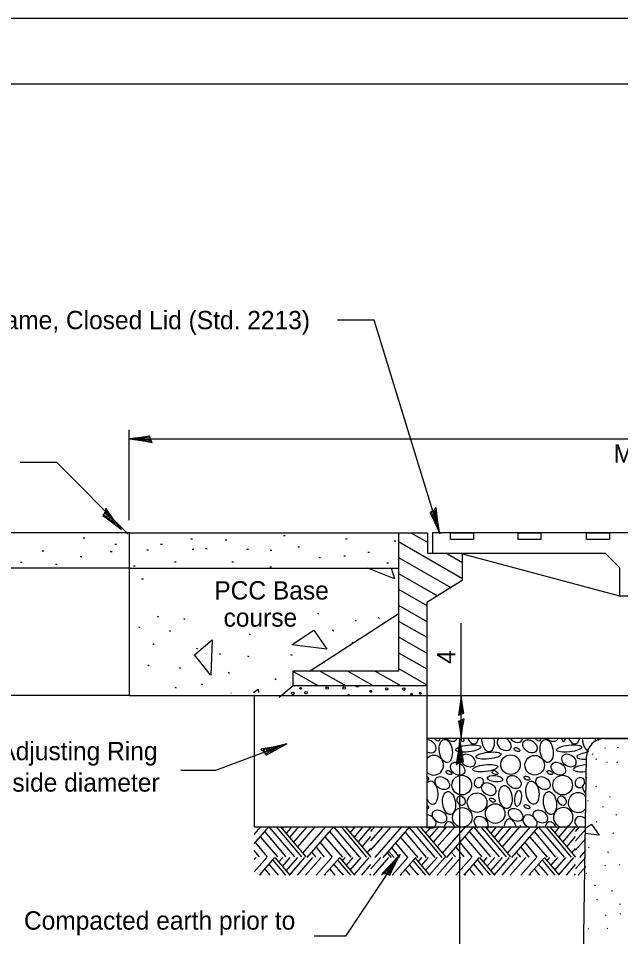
# Model space of a CAD drawing. Extents: x 0 to 2.83, y 0 to 1.83.
# Drawn here: x 0.596 to 0.979, y 1.249 to 1.833 of the extents above; entities that cross this region are included whole.
import ezdxf

# ---------------------------------------------------------------- set-up
doc = ezdxf.new("R2010")
doc.units = 0
for name, color, linetype in [('RD_Pr_Roadway_Dimensions', 7, 'Continuous'), ('RD_Pr_Roadway_Notes', 7, 'Continuous'), ('SH_General_Details', 7, 'Continuous'), ('SH_Printer_Plotting_Border', 7, 'Continuous')]:
    doc.layers.add(name, color=color, linetype=linetype)

msp = doc.modelspace()

# ---------------------------------------------------------------- linework, layer by layer
at = {"layer": 'RD_Pr_Roadway_Dimensions'}
for p, q in [((0.66675, 1.51404), (0.66675, 1.57157)), ((0.66696, 1.56573), (1.3931, 1.56573)), ((0.87802, 1.3752), (0.87802, 1.44853)), ((0.87716, 1.03156), (0.87716, 1.37528)), ((0.87716, 1.35195), (0.87716, 1.37528))]:
    msp.add_line(p, q, dxfattribs=at)
msp.add_lwpolyline([(0.68035, 1.56554), (0.6799, 1.56753), (0.67425, 1.56667), (0.66696, 1.56573), (0.67473, 1.56467), (0.68155, 1.56347), (0.68035, 1.56554), (0.67975, 1.56686), (0.67186, 1.56572), (0.68049, 1.56421), (0.67921, 1.56591), (0.67559, 1.56568), (0.67907, 1.56514)], dxfattribs=at)
at = {"layer": 'RD_Pr_Roadway_Notes'}
for p, q in [((0.82264, 1.64127), (0.79931, 1.64127)), ((0.86442, 1.50542), (0.82264, 1.64127)), ((0.62072, 1.55071), (0.59739, 1.55071)), ((0.66598, 1.50542), (0.62072, 1.55071)), ((0.76707, 1.37171), (0.72168, 1.35476)), ((0.72168, 1.35476), (0.69964, 1.35476)), ((0.83918, 1.30164), (0.80436, 1.24939)), ((0.80436, 1.24939), (0.78451, 1.24939))]:
    msp.add_line(p, q, dxfattribs=at)
for points in [[(0.65129, 1.51904), (0.65004, 1.51706), (0.6553, 1.51319), (0.66195, 1.50806), (0.65653, 1.5152), (0.65199, 1.52167), (0.65129, 1.51904), (0.65071, 1.51748), (0.658, 1.51202), (0.65225, 1.52022), (0.65191, 1.51781), (0.65503, 1.51507), (0.65264, 1.51832)], [(0.86013, 1.52011), (0.8581, 1.51895), (0.86095, 1.51306), (0.86442, 1.50542), (0.86297, 1.51427), (0.86199, 1.52211), (0.86013, 1.52011), (0.85889, 1.51901), (0.86278, 1.51077), (0.86154, 1.52071), (0.86011, 1.51874), (0.86158, 1.51486), (0.86099, 1.51885)], [(0.75266, 1.36656), (0.75394, 1.36461), (0.75965, 1.36779), (0.76707, 1.37171), (0.75833, 1.36974), (0.75055, 1.3683), (0.75266, 1.36656), (0.75383, 1.36539), (0.76182, 1.36976), (0.75198, 1.36793), (0.75403, 1.36662), (0.75782, 1.36832), (0.75387, 1.3675)], [(0.83051, 1.28903), (0.83269, 1.28819), (0.83546, 1.29412), (0.83918, 1.30164), (0.83324, 1.29493), (0.82779, 1.2892), (0.83051, 1.28903), (0.83214, 1.28876), (0.83607, 1.29699), (0.82916, 1.28974), (0.83159, 1.28988), (0.83366, 1.29348), (0.83094, 1.2905)]]:
    msp.add_lwpolyline(points, dxfattribs=at)
at = {"layer": 'SH_General_Details'}
for p, q in [((2.83333, 1.83333), (-0.00001, 1.83333)), ((0.66675, 1.56573), (0.66675, 1.56573)), ((0.66675, 1.50608), (0.56491, 1.50608)), ((0.63761, 1.50281), (0.6387, 1.50281)), ((0.66675, 1.50608), (0.66762, 1.50608)), ((0.66675, 1.50608), (0.66675, 1.40244)), ((0.66675, 1.50608), (0.85627, 1.50608)), ((0.66762, 1.50608), (0.71013, 1.50608)), ((0.706, 1.5023), (0.7071, 1.5023)), ((0.72795, 1.50164), (0.72904, 1.50164)), ((0.76499, 1.50427), (0.76609, 1.50427)), ((0.80437, 1.5023), (0.80546, 1.5023)), ((0.83821, 1.50608), (0.83821, 1.41811)), ((0.84593, 1.50608), (0.85648, 1.49998)), ((0.85648, 1.50608), (0.85648, 1.49299)), ((0.85984, 1.50629), (0.85984, 1.49323)), ((0.85984, 1.50629), (1.20001, 1.50629)), ((0.65766, 1.49887), (0.65875, 1.49887)), ((0.68682, 1.49887), (0.68792, 1.49887)), ((0.71541, 1.49603), (0.7165, 1.49603)), ((0.77403, 1.4972), (0.77513, 1.4972)), ((0.83543, 1.50091), (0.83652, 1.50091)), ((0.83821, 1.50043), (0.87888, 1.47695)), ((0.6115, 1.49464), (0.6126, 1.49464)), ((0.63571, 1.49092), (0.6368, 1.49092)), ((0.65481, 1.49406), (0.65591, 1.49406)), ((0.678, 1.49515), (0.6791, 1.49515)), ((0.70695, 1.49552), (0.70804, 1.49552)), ((0.74151, 1.49552), (0.74261, 1.49552)), ((0.75653, 1.49493), (0.75763, 1.49493)), ((0.78738, 1.49041), (0.78847, 1.49041)), ((0.80327, 1.49143), (0.80437, 1.49143)), ((0.81851, 1.49377), (0.81961, 1.49377)), ((0.83821, 1.49033), (0.87141, 1.47116)), ((0.85648, 1.49299), (0.96963, 1.49299)), ((0.86921, 1.49263), (0.87888, 1.48705)), ((0.87868, 1.49307), (0.87868, 1.47563)), ((0.8789, 1.49263), (0.97866, 1.4659)), ((0.96963, 1.49299), (0.97871, 1.48391)), ((0.59772, 1.48742), (0.59881, 1.48742)), ((0.62003, 1.48618), (0.62113, 1.48618)), ((0.66954, 1.48502), (0.67064, 1.48502)), ((0.69557, 1.4875), (0.69667, 1.4875)), ((0.73211, 1.48757), (0.7332, 1.48757)), ((0.75624, 1.48443), (0.75734, 1.48443)), ((0.83069, 1.48699), (0.83178, 1.48699)), ((0.66675, 1.48344), (0.56491, 1.48344)), ((0.66675, 1.48344), (0.83821, 1.48344)), ((0.83821, 1.48023), (0.86293, 1.46595)), ((0.97866, 1.48366), (0.97866, 1.4659)), ((0.67473, 1.47683), (0.67583, 1.47683)), ((0.87868, 1.47563), (0.85605, 1.46172)), ((0.83821, 1.47012), (0.85605, 1.45982)), ((0.85605, 1.46172), (0.85605, 1.31802)), ((0.97866, 1.4659), (1.08119, 1.4659)), ((0.78656, 1.4549), (0.78742, 1.4544)), ((0.83821, 1.46002), (0.85605, 1.44971)), ((0.68465, 1.45301), (0.68552, 1.45251)), ((0.70138, 1.45154), (0.70224, 1.45104)), ((0.83799, 1.45432), (0.78142, 1.41774)), ((0.81042, 1.45043), (0.81129, 1.44993)), ((0.82507, 1.45215), (0.82594, 1.45165)), ((0.83821, 1.44992), (0.85605, 1.43961)), ((0.67279, 1.44621), (0.67365, 1.44571)), ((0.69229, 1.44388), (0.69316, 1.44338)), ((0.79619, 1.44426), (0.79705, 1.44376)), ((0.74287, 1.44178), (0.74374, 1.44128)), ((0.83821, 1.43981), (0.85605, 1.42951)), ((0.68178, 1.43556), (0.68265, 1.43506)), ((0.70944, 1.43274), (0.71031, 1.43224)), ((0.80834, 1.4365), (0.8092, 1.436)), ((0.724, 1.4293), (0.72487, 1.4288)), ((0.74202, 1.42785), (0.74289, 1.42735)), ((0.76953, 1.42862), (0.7704, 1.42812)), ((0.83821, 1.42971), (0.85605, 1.4194)), ((0.67865, 1.42197), (0.67951, 1.42147)), ((0.69859, 1.42039), (0.69945, 1.41989)), ((0.79052, 1.4237), (0.79074, 1.42357)), ((0.72973, 1.4173), (0.7306, 1.4168)), ((0.7711, 1.4086), (0.7711, 1.41812)), ((0.7711, 1.41812), (0.83821, 1.41812)), ((0.77163, 1.41763), (0.78727, 1.4086)), ((0.7883, 1.41811), (0.80477, 1.4086)), ((0.8058, 1.41811), (0.82227, 1.4086)), ((0.8233, 1.41811), (0.83977, 1.4086)), ((0.83821, 1.4196), (0.85605, 1.4093)), ((0.71264, 1.41004), (0.7135, 1.40954)), ((0.75945, 1.4133), (0.76031, 1.4128)), ((0.7711, 1.4086), (0.76227, 1.4012)), ((0.85605, 1.4086), (0.7711, 1.4086)), ((0.77163, 1.40894), (0.77197, 1.4086)), ((0.66675, 1.40244), (0.56491, 1.40244)), ((0.66675, 1.40244), (1.3931, 1.40244)), ((0.69581, 1.40784), (0.69668, 1.40734)), ((0.73154, 1.4041), (0.73165, 1.40404)), ((0.74639, 1.4025), (0.74639, 1.3189)), ((0.85625, 1.37528), (0.99899, 1.37528)), ((0.86208, 1.37528), (0.88299, 1.37528)), ((0.96933, 1.37514), (0.99954, 1.37514)), ((0.96912, 1.36933), (0.96962, 1.36904)), ((0.9774, 1.36963), (0.97791, 1.36933)), ((0.9529, 1.03156), (0.95767, 1.36365)), ((0.96111, 1.36541), (0.96161, 1.36512)), ((0.96347, 1.36231), (0.96397, 1.36202)), ((0.97033, 1.36039), (0.97083, 1.3601)), ((0.97684, 1.36039), (0.97734, 1.3601)), ((0.95748, 1.3506), (0.95784, 1.3504)), ((0.96361, 1.34474), (0.96412, 1.34445)), ((0.97221, 1.33834), (0.97272, 1.33805)), ((0.9583, 1.3358), (0.9588, 1.3355)), ((0.96778, 1.33191), (0.96828, 1.33162)), ((0.97624, 1.32674), (0.97675, 1.32645)), ((0.96362, 1.32245), (0.96412, 1.32215)), ((0.74639, 1.3189), (0.95702, 1.3189)), ((0.74639, 1.3141), (0.75059, 1.3189)), ((0.74639, 1.30823), (0.75573, 1.3189)), ((0.75308, 1.31581), (0.76654, 1.29984)), ((0.75571, 1.31887), (0.77189, 1.29984)), ((0.76031, 1.3189), (0.77649, 1.29984)), ((0.76303, 1.3189), (0.77922, 1.29984)), ((0.76424, 1.31745), (0.7655, 1.3189)), ((0.76664, 1.31461), (0.77034, 1.3189)), ((0.76883, 1.31198), (0.77481, 1.3189)), ((0.77135, 1.30903), (0.77993, 1.3189)), ((0.77386, 1.30607), (0.78506, 1.3189)), ((0.77725, 1.30225), (0.79183, 1.3189)), ((0.77999, 1.29951), (0.79696, 1.3189)), ((0.79442, 1.3157), (0.80788, 1.29973)), ((0.79705, 1.31876), (0.81324, 1.29973)), ((0.80157, 1.3189), (0.81783, 1.29973)), ((0.80428, 1.3189), (0.82057, 1.29973)), ((0.80492, 1.31811), (0.8056, 1.3189)), ((0.80744, 1.31515), (0.81063, 1.3189)), ((0.80996, 1.3122), (0.81573, 1.3189)), ((0.81247, 1.30925), (0.82057, 1.31876)), ((0.82057, 1.30422), (0.8334, 1.3189)), ((0.82057, 1.31001), (0.82828, 1.3189)), ((0.82057, 1.31592), (0.82315, 1.3189)), ((0.82319, 1.29951), (0.84017, 1.3189)), ((0.82833, 1.29951), (0.84531, 1.3189)), ((0.84233, 1.31548), (0.85579, 1.29951)), ((0.84496, 1.31854), (0.86114, 1.29951)), ((0.84929, 1.3189), (0.86574, 1.29951)), ((0.852, 1.3189), (0.86847, 1.29951)), ((0.85272, 1.31811), (0.85341, 1.3189)), ((0.85535, 1.31493), (0.85884, 1.3189)), ((0.85775, 1.31209), (0.8637, 1.3189)), ((0.86038, 1.30914), (0.86886, 1.3189)), ((0.86279, 1.30618), (0.87395, 1.3189)), ((0.86617, 1.30225), (0.88075, 1.3189)), ((0.86891, 1.29951), (0.88589, 1.3189)), ((0.88324, 1.31581), (0.89669, 1.29984)), ((0.88586, 1.31887), (0.90205, 1.29984)), ((0.89047, 1.3189), (0.90664, 1.29984)), ((0.89318, 1.3189), (0.90938, 1.29984)), ((0.89439, 1.31745), (0.89565, 1.3189)), ((0.8968, 1.31461), (0.9005, 1.3189)), ((0.89899, 1.31198), (0.90497, 1.3189)), ((0.9015, 1.30903), (0.91009, 1.3189)), ((0.90402, 1.30607), (0.91521, 1.3189)), ((0.90741, 1.30225), (0.92198, 1.3189)), ((0.91014, 1.29951), (0.92712, 1.3189)), ((0.92458, 1.3157), (0.93804, 1.29973)), ((0.92721, 1.31876), (0.94339, 1.29973)), ((0.93172, 1.3189), (0.94799, 1.29973)), ((0.93443, 1.3189), (0.95072, 1.29973)), ((0.93508, 1.31811), (0.93576, 1.3189)), ((0.9376, 1.31515), (0.94079, 1.3189)), ((0.94011, 1.3122), (0.94589, 1.3189)), ((0.94263, 1.30925), (0.95072, 1.31876)), ((0.95072, 1.31592), (0.9533, 1.3189)), ((0.95072, 1.31001), (0.95721, 1.31749)), ((0.97441, 1.31505), (0.97492, 1.31476)), ((0.75483, 1.29984), (0.74717, 1.30903)), ((0.75024, 1.31253), (0.76107, 1.29984)), ((0.79617, 1.29973), (0.78852, 1.30892)), ((0.79158, 1.31242), (0.80241, 1.29973)), ((0.81499, 1.30629), (0.82057, 1.31275)), ((0.84408, 1.29951), (0.83642, 1.3087)), ((0.83949, 1.3122), (0.85032, 1.29951)), ((0.88499, 1.29984), (0.87733, 1.30903)), ((0.88039, 1.31253), (0.89122, 1.29984)), ((0.92633, 1.29973), (0.91867, 1.30892)), ((0.92174, 1.31242), (0.93257, 1.29973)), ((0.94514, 1.30629), (0.95072, 1.31275)), ((0.95072, 1.30422), (0.95721, 1.31164)), ((0.7498, 1.29984), (0.74639, 1.30389)), ((0.79114, 1.29973), (0.78589, 1.30597)), ((0.81827, 1.30236), (0.82057, 1.30509)), ((0.83205, 1.30334), (0.83533, 1.29951)), ((0.83905, 1.29951), (0.8338, 1.30575)), ((0.87996, 1.29984), (0.87471, 1.30607)), ((0.9213, 1.29973), (0.91605, 1.30597)), ((0.94842, 1.30236), (0.95072, 1.30509)), ((0.95335, 1.29951), (0.95721, 1.30392)), ((0.95887, 1.30593), (0.95937, 1.30564)), ((0.97111, 1.30306), (0.97162, 1.30277)), ((0.74639, 1.29812), (0.74761, 1.29951)), ((0.74639, 1.29037), (0.75439, 1.29951)), ((0.74962, 1.28819), (0.75954, 1.29951)), ((0.75811, 1.29776), (0.76624, 1.28819)), ((0.75942, 1.2994), (0.76895, 1.28819)), ((0.76183, 1.29656), (0.76446, 1.29951)), ((0.76424, 1.29372), (0.76927, 1.29951)), ((0.76664, 1.29087), (0.77408, 1.29951)), ((0.76883, 1.28825), (0.77857, 1.29951)), ((0.77387, 1.28819), (0.78371, 1.29951)), ((0.77897, 1.28819), (0.78885, 1.29951)), ((0.78305, 1.30257), (0.78546, 1.29973)), ((0.78572, 1.28819), (0.79563, 1.29951)), ((0.79086, 1.28819), (0.80077, 1.29951)), ((0.79946, 1.29765), (0.80749, 1.28819)), ((0.80077, 1.29929), (0.8102, 1.28819)), ((0.80241, 1.29743), (0.80427, 1.29951)), ((0.80492, 1.29437), (0.8093, 1.29951)), ((0.80744, 1.29142), (0.81433, 1.29951)), ((0.80996, 1.28847), (0.81947, 1.29951)), ((0.82057, 1.29218), (0.82691, 1.29951)), ((0.82223, 1.28819), (0.83205, 1.29951)), ((0.8273, 1.28819), (0.83719, 1.29951)), ((0.83096, 1.30236), (0.83336, 1.29951)), ((0.83406, 1.28819), (0.84397, 1.29951)), ((0.8392, 1.28819), (0.84911, 1.29951)), ((0.84736, 1.29743), (0.85521, 1.28819)), ((0.84867, 1.29907), (0.85792, 1.28819)), ((0.85064, 1.29678), (0.85294, 1.29951)), ((0.85272, 1.29437), (0.85721, 1.29951)), ((0.85535, 1.2912), (0.86267, 1.29951)), ((0.85775, 1.28836), (0.86749, 1.29951)), ((0.8628, 1.28819), (0.87263, 1.29951)), ((0.86783, 1.28819), (0.87777, 1.29951)), ((0.87186, 1.30268), (0.87427, 1.29984)), ((0.87464, 1.28819), (0.88455, 1.29951)), ((0.87978, 1.28819), (0.88969, 1.29951)), ((0.88827, 1.29776), (0.89639, 1.28819)), ((0.88958, 1.2994), (0.89911, 1.28819)), ((0.89199, 1.29656), (0.89461, 1.29951)), ((0.89439, 1.29372), (0.89942, 1.29951)), ((0.8968, 1.29087), (0.90424, 1.29951)), ((0.89899, 1.28825), (0.90872, 1.29951)), ((0.90402, 1.28819), (0.91386, 1.29951)), ((0.90912, 1.28819), (0.919, 1.29951)), ((0.91321, 1.30257), (0.91561, 1.29973)), ((0.91588, 1.28819), (0.92579, 1.29951)), ((0.92101, 1.28819), (0.93092, 1.29951)), ((0.92961, 1.29765), (0.93764, 1.28819)), ((0.93092, 1.29929), (0.94036, 1.28819)), ((0.93257, 1.29743), (0.93442, 1.29951)), ((0.93508, 1.29437), (0.93946, 1.29951)), ((0.9376, 1.29142), (0.94449, 1.29951)), ((0.94011, 1.28847), (0.94963, 1.29951)), ((0.95072, 1.29218), (0.95707, 1.29951)), ((0.75308, 1.29207), (0.75635, 1.28819)), ((0.75571, 1.29514), (0.76161, 1.28819)), ((0.79442, 1.29197), (0.7976, 1.28819)), ((0.79705, 1.29503), (0.80286, 1.28819)), ((0.81475, 1.28819), (0.82057, 1.29503)), ((0.84233, 1.29175), (0.84533, 1.28819)), ((0.84496, 1.29481), (0.85059, 1.28819)), ((0.88324, 1.29207), (0.88651, 1.28819)), ((0.88586, 1.29514), (0.89177, 1.28819)), ((0.92458, 1.29197), (0.92776, 1.28819)), ((0.92721, 1.29503), (0.93302, 1.28819)), ((0.94491, 1.28819), (0.95072, 1.29503)), ((0.95238, 1.28819), (0.95721, 1.29376)), ((0.96936, 1.29452), (0.96986, 1.29423)), ((0.97838, 1.2951), (0.97889, 1.29481)), ((0.75024, 1.28879), (0.75075, 1.28819)), ((0.79158, 1.28868), (0.792, 1.28819)), ((0.81986, 1.28819), (0.82057, 1.28901)), ((0.83949, 1.28847), (0.83972, 1.28819)), ((0.88039, 1.28879), (0.88091, 1.28819)), ((0.92174, 1.28868), (0.92216, 1.28819)), ((0.95001, 1.28819), (0.95072, 1.28901)), ((0.95722, 1.28954), (0.95772, 1.28925)), ((0.96284, 1.28196), (0.96334, 1.28167)), ((0.97341, 1.27845), (0.97391, 1.27816)), ((0.96425, 1.27288), (0.96476, 1.27259)), ((0.97852, 1.27), (0.97903, 1.26971)), ((0.96967, 1.26295), (0.97017, 1.26266)), ((0.97882, 1.26375), (0.97932, 1.26345)), ((0.95848, 1.25435), (0.95899, 1.25406)), ((0.97063, 1.25458), (0.97114, 1.25429))]:
    msp.add_line(p, q, dxfattribs=at)
for points in [[(0.16666, 1.79167), (2.79166, 1.79167), (2.79166, 0.04167), (0.16666, 0.04167)], [(0.87122, 1.50607), (0.88573, 1.50607), (0.88573, 1.50184), (0.87122, 1.50184)], [(0.91417, 1.50607), (0.92869, 1.50607), (0.92869, 1.50184), (0.91417, 1.50184)], [(0.95772, 1.50607), (0.97224, 1.50607), (0.97224, 1.50184), (0.95772, 1.50184)]]:
    msp.add_lwpolyline(points, close=True, dxfattribs=at)
for points in [[(0.83342, 1.48344), (0.8355, 1.47675), (0.81866, 1.48344)], [(0.77049, 1.43493), (0.78417, 1.4441), (0.79253, 1.43204), (0.7702, 1.43475)], [(0.7186, 1.41563), (0.70828, 1.42846), (0.71956, 1.43784), (0.71881, 1.41536)], [(0.74585, 1.40438), (0.74893, 1.40648), (0.74898, 1.40446)], [(0.878, 1.39096), (0.87971, 1.39137), (0.87891, 1.39621), (0.87802, 1.40244), (0.8772, 1.39577), (0.87624, 1.38992), (0.878, 1.39096), (0.87913, 1.39149), (0.87807, 1.39824), (0.87686, 1.39083), (0.87831, 1.39194), (0.87807, 1.39505), (0.87765, 1.39206)], [(0.87809, 1.3867), (0.87638, 1.38629), (0.87716, 1.38145), (0.87802, 1.37522), (0.87888, 1.38188), (0.87985, 1.38773), (0.87809, 1.3867), (0.87696, 1.38617), (0.87799, 1.37941), (0.87923, 1.38682), (0.87778, 1.38572), (0.87801, 1.38261), (0.87844, 1.3856)], [(0.87714, 1.35997), (0.87941, 1.36052), (0.87834, 1.36697), (0.87716, 1.37528), (0.87606, 1.36638), (0.87479, 1.35858), (0.87714, 1.35997), (0.87864, 1.36068), (0.87722, 1.36968), (0.87562, 1.3598), (0.87754, 1.36128), (0.87722, 1.36543), (0.87666, 1.36143)], [(0.95701, 1.31816), (0.96081, 1.3207), (0.96569, 1.31366), (0.95696, 1.31472)]]:
    msp.add_lwpolyline(points, dxfattribs=at)
for centre, radius in [((0.79273, 1.40725), 0.0008), ((0.80355, 1.40727), 0.0008), ((0.77087, 1.40385), 0.0008), ((0.77935, 1.40428), 0.0008), ((0.83057, 1.40667), 0.0008), ((0.84155, 1.40661), 0.0008), ((0.90937, 1.35851), 0.00623), ((0.92476, 1.35816), 0.00623), ((0.87835, 1.34553), 0.00623), ((0.94253, 1.34553), 0.00623), ((0.88811, 1.33438), 0.00623), ((0.89961, 1.32741), 0.00623), ((0.8787, 1.32497), 0.00623)]:
    msp.add_circle(centre, radius, dxfattribs=at)
for centre, radius, start, end in [((0.96933, 1.36348), 0.01167, 89.99535, 179.17686), ((0.86058, 1.35816), 0.00623, 225.06483, 134.54408), ((0.95229, 1.33438), 0.00623, 36.49396, 321.85904), ((0.94288, 1.32497), 0.00623, 277.46866, 263.53099)]:
    msp.add_arc(centre, radius, start, end, dxfattribs=at)
for centre, major_axis, ratio, start_param, end_param in [((0.81177, 1.40942), (0.00107, -0.00106), 0.883063, 4.597366, 6.513507), ((0.80639, 1.4025), (0.000291, 0.000504), 0.998512, 4.854592, 8.757687), ((0.85755, 1.37021), (0.00401, -0.00296), 0.729144, 4.909881, 8.63909), ((0.86261, 1.37509), (0.00174, -0.00087), 0.563846, 3.72431, 7.151379), ((0.87115, 1.37753), (0.00401, -0.00296), 0.729144, 4.506435, 6.502679), ((0.87881, 1.37875), (-0.00017, 0.00558), 0.279678, 2.234682, 4.031175), ((0.88526, 1.3791), (-0.00105, 0.00732), 0.555078, 2.039662, 4.085261), ((0.89502, 1.37422), (-0.00105, 0.00732), 0.555078, 1.347766, 4.777157), ((0.9053, 1.37161), (0.00401, -0.00296), 0.729144, 2.85394, 8.155173), ((0.91262, 1.37684), (0.00401, -0.00296), 0.729144, 4.317823, 6.69129), ((0.92678, 1.37509), (0.00174, -0.00087), 0.563846, 3.72431, 7.151379), ((0.93532, 1.37753), (0.00401, -0.00296), 0.729144, 4.506435, 6.502679), ((0.94298, 1.37875), (-0.00017, 0.00558), 0.279678, 2.234682, 4.031175), ((0.94944, 1.3791), (-0.00105, 0.00732), 0.555078, 2.039662, 4.085261), ((0.95919, 1.37422), (-0.00105, 0.00732), 0.555078, 1.347766, 2.873037), ((0.95919, 1.37422), (-0.00105, 0.00732), 0.555078, 4.494784, 4.777157), ((0.96948, 1.37161), (0.00401, -0.00296), 0.729144, 2.85394, 3.404174), ((0.95954, 1.36429), (0.00802, 0.00087), 0.266219, 1.628787, 4.444725), ((0.95745, 1.35627), (0.00802, 0.00087), 0.266219, 1.524025, 4.693608), ((0.85563, 1.34991), (0.00174, -0.00087), 0.563846, 5.282963, 7.828537), ((0.85912, 1.34068), (-0.00105, 0.00732), 0.555078, 2.092655, 6.816571), ((0.95972, 1.34294), (0.00401, -0.00296), 0.729144, 2.593245, 4.653481), ((0.85563, 1.33179), (0.00174, -0.00087), 0.563846, 5.247417, 7.864083), ((0.85755, 1.32238), (0.00401, -0.00296), 0.729144, 4.872226, 8.676745), ((0.92173, 1.32238), (0.00401, -0.00296), 0.729144, 5.946612, 11.363884), ((0.87097, 1.31489), (-0.00105, 0.00732), 0.555078, 5.098405, 7.319515), ((0.89066, 1.32133), (0.00401, -0.00296), 0.729144, 6.279157, 11.031339), ((0.9093, 1.31663), (-0.00105, 0.00732), 0.555078, 4.89305, 7.524871), ((0.93514, 1.31489), (-0.00105, 0.00732), 0.555078, 5.185424, 7.232496), ((0.95484, 1.32133), (0.00401, -0.00296), 0.729144, 1.545472, 4.570028), ((0.89972, 1.31471), (0.00401, -0.00296), 0.729144, 1.886355, 2.857771), ((0.9154, 1.31367), (0.00017, 0.0061), 0.086148, 5.641413, 6.931407)]:
    msp.add_ellipse(centre, major_axis=major_axis, ratio=ratio, start_param=start_param, end_param=end_param, dxfattribs=at)
for centre, major_axis, ratio in [((0.77587, 1.40712), (0.000291, 0.000504), 0.998512), ((0.82045, 1.40513), (0.000291, 0.000504), 0.998512), ((0.84652, 1.40328), (0.000291, 0.000504), 0.998512), ((0.85204, 1.40391), (0.000291, 0.000504), 0.998512), ((0.86818, 1.36725), (-0.00105, 0.00732), 0.555078), ((0.92173, 1.37021), (0.00401, -0.00296), 0.729144), ((0.93236, 1.36725), (-0.00105, 0.00732), 0.555078), ((0.88247, 1.36882), (0.00802, 0.00087), 0.266219), ((0.91349, 1.36812), (0.00174, -0.00087), 0.563846), ((0.94664, 1.36882), (0.00802, 0.00087), 0.266219), ((0.8823, 1.36115), (0.00401, -0.00296), 0.729144), ((0.89536, 1.36429), (0.00802, 0.00087), 0.266219), ((0.94647, 1.36115), (0.00401, -0.00296), 0.729144), ((0.87567, 1.35592), (0.00401, -0.00296), 0.729144), ((0.89327, 1.35627), (0.00802, 0.00087), 0.266219), ((0.93985, 1.35592), (0.00401, -0.00296), 0.729144), ((0.86592, 1.34678), (0.00401, -0.00296), 0.729144), ((0.87027, 1.35348), (0.00174, -0.00087), 0.563846), ((0.88926, 1.34713), (0.00087, 0.00331), 0.803879), ((0.89955, 1.34957), (0.00488, -0.00052), 0.405804), ((0.89955, 1.35348), (0.00174, -0.00087), 0.563846), ((0.91157, 1.34747), (0.00401, -0.00296), 0.729144), ((0.91981, 1.34991), (0.00174, -0.00087), 0.563846), ((0.93009, 1.34678), (0.00401, -0.00296), 0.729144), ((0.93445, 1.35348), (0.00174, -0.00087), 0.563846), ((0.95344, 1.34713), (0.00087, 0.00331), 0.803879), ((0.89554, 1.34294), (0.00401, -0.00296), 0.729144), ((0.90617, 1.33789), (-0.00105, 0.00732), 0.555078), ((0.9233, 1.34068), (-0.00105, 0.00732), 0.555078), ((0.87027, 1.33406), (-0.00105, 0.00732), 0.555078), ((0.87794, 1.33562), (-0.0016, 0.00275), 0.761215), ((0.91418, 1.33702), (0.0007, 0.00505), 0.403482), ((0.93445, 1.33406), (-0.00105, 0.00732), 0.555078), ((0.94211, 1.33562), (-0.0016, 0.00275), 0.761215), ((0.8978, 1.33597), (0.00174, -0.00087), 0.563846), ((0.91981, 1.33179), (0.00174, -0.00087), 0.563846), ((0.86418, 1.32552), (0.00401, -0.00296), 0.729144), ((0.91262, 1.32656), (0.00401, -0.00296), 0.729144), ((0.92835, 1.32552), (0.00401, -0.00296), 0.729144)]:
    msp.add_ellipse(centre, major_axis=major_axis, ratio=ratio, dxfattribs=at)
at = {"layer": 'SH_Printer_Plotting_Border'}
msp.add_lwpolyline([(-0.00001, 0), (2.83333, 0), (2.83333, 1.83333), (-0.00001, 1.83333)], close=True, dxfattribs=at)

# ---------------------------------------------------------------- texts
at = {"layer": 'RD_Pr_Roadway_Dimensions'}
msp.add_text('Manhole Boxout', height=0.0116667, dxfattribs=at).set_placement((0.97487, 1.55059))
msp.add_text('4', height=0.01167, rotation=90, dxfattribs=at).set_placement((0.87419, 1.42271))
at = {"layer": 'RD_Pr_Roadway_Notes'}
for s, height, p in [('Type I Frame, Closed Lid (Std. 2213)', 0.0116667, (0.52515, 1.63556)), (' PCC Base', 0.011667, (0.71662, 1.46359)), ('course', 0.011667, (0.72685, 1.44631)), ('8 Precast Concrete Adjusting Ring', 0.0116667, (0.44638, 1.36136)), ('with 24 inside diameter', 0.0116667, (0.52662, 1.34136)), ('Compacted earth prior to', 0.0116667, (0.5999, 1.25356))]:
    msp.add_text(s, height=height, dxfattribs=at).set_placement(p)

doc.saveas('drawing.dxf')
